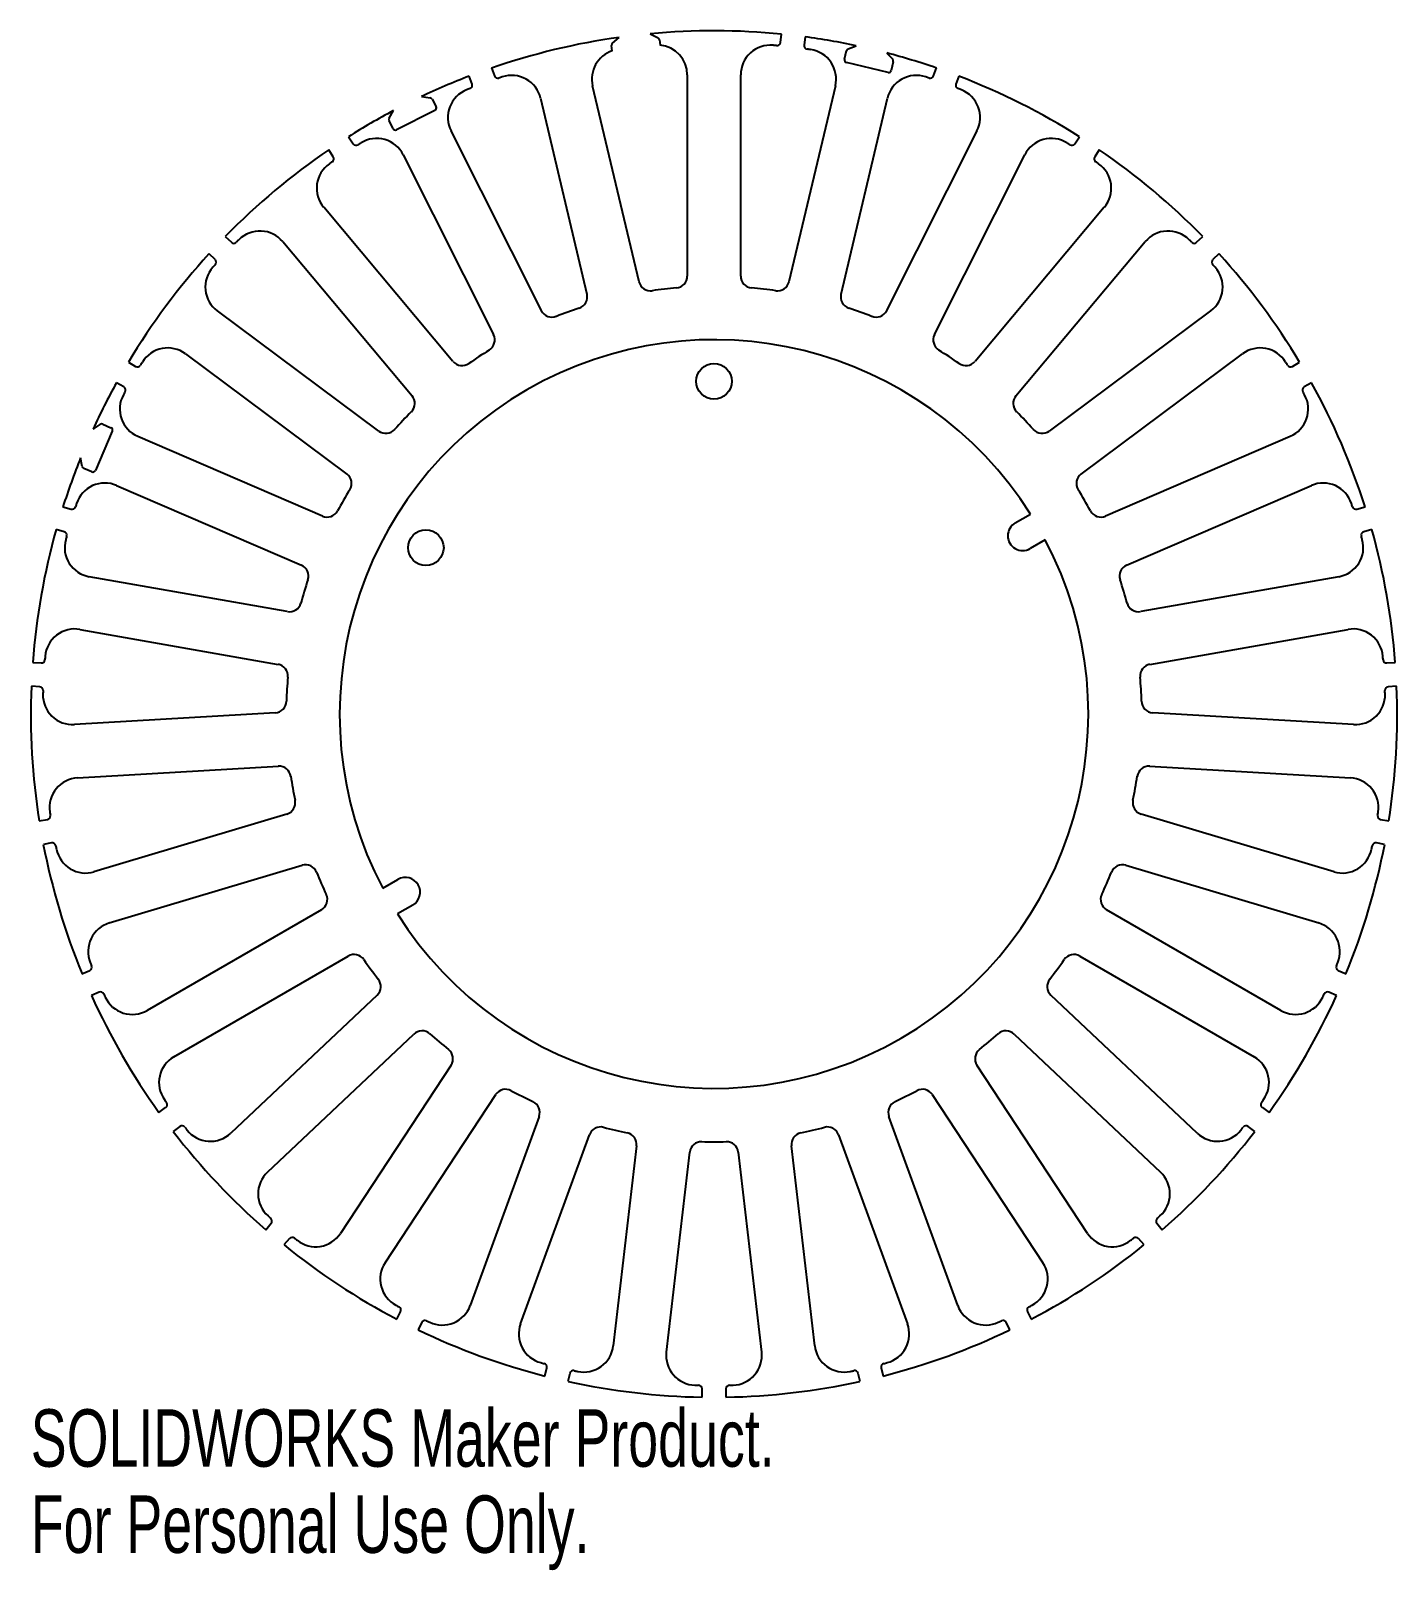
# Model space of a CAD drawing. Header units: millimetres. Extents: x -58 to 58, y -72 to 58.
import ezdxf

# ---------------------------------------------------------------- set-up
doc = ezdxf.new("R2010")
doc.units = ezdxf.units.MM
doc.styles.add('SLDTEXTSTYLE0', font='TXT', dxfattribs={"width": 0.7})

msp = doc.modelspace()

# ---------------------------------------------------------------- linework, layer by layer
at = {"color": 7, "linetype": 'Continuous'}
for p, q in [((-5.36, 57.25), (-4.71, 56.92)), ((5.6, 56.52), (5.68, 57.22)), ((-8.56, 55.81), (-8.62, 56.27)), ((-8.54, 56.47), (-7.98, 56.94)), ((-4.59, 56.74), (-4.54, 56.28)), ((7.67, 56.99), (7.59, 56.29)), ((10.98, 55.1), (11.15, 55.83)), ((11.29, 55.99), (11.97, 56.24)), ((14.65, 54), (11.15, 54.83)), ((14.54, 55.63), (15.04, 55.1)), ((15.09, 54.89), (14.92, 54.17)), ((-20.36, 53.02), (-20.6, 53.68)), ((-18.72, 54.37), (-18.48, 53.7)), ((-2.25, 53.79), (-2.25, 36.86)), ((2.25, 36.86), (2.25, 53.79)), ((18.48, 53.7), (18.72, 54.37)), ((20.6, 53.68), (20.36, 53.02)), ((-24.62, 51.96), (-23.9, 51.87)), ((-14.59, 51.82), (-10.69, 35.34)), ((-6.31, 36.38), (-10.22, 52.86)), ((10.22, 52.86), (6.31, 36.38)), ((10.69, 35.34), (14.59, 51.82)), ((-27.34, 50.14), (-26.98, 50.78)), ((-23.49, 50.78), (-26.71, 49.17)), ((-23.72, 51.75), (-23.39, 51.09)), ((-27.01, 49.27), (-27.34, 49.93)), ((-30.76, 48.58), (-30.37, 47.99)), ((-14.53, 33.95), (-22.13, 49.08)), ((22.13, 49.08), (14.53, 33.95)), ((30.37, 47.99), (30.76, 48.58)), ((-32.04, 46.89), (-32.43, 47.48)), ((-26.15, 47.06), (-18.55, 31.93)), ((18.55, 31.93), (26.15, 47.06)), ((32.43, 47.48), (32.04, 46.89)), ((-21.97, 29.68), (-32.85, 42.65)), ((32.85, 42.65), (21.97, 29.68)), ((-41.13, 40.18), (-40.62, 39.7)), ((40.62, 39.7), (41.13, 40.18)), ((-36.3, 39.76), (-25.41, 26.79)), ((25.41, 26.79), (36.3, 39.76)), ((-41.99, 38.24), (-42.5, 38.73)), ((42.5, 38.73), (41.99, 38.24)), ((-28.22, 23.81), (-41.8, 33.93)), ((41.8, 33.93), (28.22, 23.81)), ((-44.49, 30.32), (-30.91, 20.2)), ((30.91, 20.2), (44.49, 30.32)), ((-49.29, 29.61), (-48.68, 29.26)), ((48.68, 29.26), (49.29, 29.61)), ((-49.68, 27.53), (-50.29, 27.88)), ((50.29, 27.88), (49.68, 27.53)), ((-52.26, 23.98), (-51.65, 24.38)), ((-50.64, 23.8), (-52.06, 20.5)), ((-51.44, 24.39), (-50.76, 24.1)), ((-32.95, 16.66), (-48.5, 23.37)), ((48.5, 23.37), (32.95, 16.66)), ((-53.17, 20.84), (-53.31, 21.56)), ((-52.36, 20.38), (-53.04, 20.67)), ((-50.28, 19.24), (-34.73, 12.53)), ((34.73, 12.53), (50.28, 19.24)), ((-54.79, 17.45), (-54.11, 17.24)), ((54.11, 17.24), (54.79, 17.45)), ((25.36, 16.08), (26.63, 16.82)), ((-54.69, 15.33), (-55.36, 15.53)), ((27.88, 14.66), (26.61, 13.92)), ((55.36, 15.53), (54.69, 15.33)), ((-35.91, 8.62), (-52.58, 11.56)), ((52.58, 11.56), (35.91, 8.62)), ((-53.36, 7.12), (-36.69, 4.18)), ((36.69, 4.18), (53.36, 7.12)), ((-57.34, 4.34), (-56.63, 4.3)), ((56.63, 4.3), (57.34, 4.34)), ((-56.75, 2.3), (-57.45, 2.34)), ((57.45, 2.34), (56.75, 2.3)), ((-36.93, 0.1), (-53.83, -0.88)), ((53.83, -0.88), (36.93, 0.1)), ((-53.57, -5.37), (-36.66, -4.39)), ((36.66, -4.39), (53.57, -5.37)), ((-56.79, -9), (-56.1, -8.88)), ((-35.95, -8.42), (-52.18, -13.27)), ((52.18, -13.27), (35.95, -8.42)), ((56.1, -8.88), (56.79, -9)), ((-55.75, -10.85), (-56.44, -10.97)), ((56.44, -10.97), (55.75, -10.85)), ((-50.89, -17.58), (-34.66, -12.73)), ((34.66, -12.73), (50.89, -17.58)), ((-27.88, -14.66), (-26.61, -13.92)), ((-33.04, -16.48), (-47.71, -24.95)), ((-25.36, -16.08), (-26.63, -16.82)), ((47.71, -24.95), (33.04, -16.48)), ((-45.46, -28.84), (-30.79, -20.38)), ((30.79, -20.38), (45.46, -28.84)), ((-53.19, -21.85), (-52.54, -21.57)), ((52.54, -21.57), (53.19, -21.85)), ((-51.74, -23.41), (-52.39, -23.69)), ((-28.35, -23.66), (-40.67, -35.28)), ((40.67, -35.28), (28.35, -23.66)), ((52.39, -23.69), (51.74, -23.41)), ((-37.58, -38.55), (-25.26, -26.93)), ((25.26, -26.93), (37.58, -38.55)), ((-22.13, -29.56), (-31.44, -43.71)), ((31.44, -43.71), (22.13, -29.56)), ((-27.68, -46.18), (-18.37, -32.03)), ((18.37, -32.03), (27.68, -46.18)), ((-46.71, -33.53), (-46.15, -33.11)), ((46.15, -33.11), (46.71, -33.53)), ((-44.95, -34.71), (-45.52, -35.13)), ((-14.72, -33.86), (-20.51, -49.78)), ((20.51, -49.78), (14.72, -33.86)), ((45.52, -35.13), (44.95, -34.71)), ((-16.28, -51.32), (-10.49, -35.4)), ((10.49, -35.4), (16.28, -51.32)), ((-6.51, -36.35), (-8.48, -53.17)), ((-4.01, -53.69), (-2.04, -36.87)), ((2.04, -36.87), (4.01, -53.69)), ((8.48, -53.17), (6.51, -36.35)), ((-37.72, -43.4), (-37.27, -42.86)), ((37.27, -42.86), (37.72, -43.4)), ((-35.73, -44.14), (-36.19, -44.68)), ((36.19, -44.68), (35.73, -44.14)), ((-26.7, -50.93), (-26.38, -50.3)), ((26.38, -50.3), (26.7, -50.93)), ((-24.59, -51.19), (-24.91, -51.82)), ((24.91, -51.82), (24.59, -51.19)), ((-14.23, -55.71), (-14.07, -55.02)), ((-12.12, -55.49), (-12.29, -56.17)), ((12.29, -56.17), (12.12, -55.49)), ((14.07, -55.02), (14.23, -55.71)), ((-1, -57.49), (-1, -56.79)), ((1, -56.79), (1, -57.49))]:
    msp.add_line(p, q, dxfattribs=at)
for centre in [(0, 28), (-24.25, 14)]:
    msp.add_circle(centre, 1.5, dxfattribs=at)
for centre, radius, start, end in [((0, 0), 57.5, 84.3298, 95.3535), ((0, 0), 57.5, 97.9798, 109.0035), ((-7.78, 53.44), 2.5, 108.1607, 193.3333), ((-8.39, 56.3), 0.225, 130.3567, 186.6667), ((-4.82, 56.72), 0.225, 6.6667, 62.9766), ((-4.75, 53.79), 2.5, 0, 85.1726), ((4.75, 53.79), 2.5, 84.9536, 180), ((0, 0), 56.5, 84.6448, 84.9536), ((5.3, 56.55), 0.3, 264.6448, 353.3333), ((7.88, 56.25), 0.3, 173.3333, 262.0219), ((0, 0), 57.5, 77.9798, 82.3368), ((0, 0), 56.5, 81.7131, 82.0219), ((7.78, 53.44), 2.5, 346.6667, 81.7131), ((11.37, 55.77), 0.225, 110.3567, 166.6667), ((11.2, 55.05), 0.225, 166.6667, 256.6667), ((0, 0), 57.5, 70.9965, 75.3535), ((14.87, 54.94), 0.225, 346.6667, 42.9766), ((0, 0), 57.5, 110.9965, 115.3535), ((-18.2, 53.81), 0.3, 200, 288.6885), ((0, 0), 56.5, 108.3798, 108.6885), ((-17.03, 51.25), 2.5, 13.3333, 108.3798), ((17.03, 51.25), 2.5, 71.6202, 166.6667), ((14.7, 54.22), 0.225, 256.6667, 346.6667), ((0, 0), 56.5, 71.3115, 71.6202), ((18.2, 53.81), 0.3, 251.3115, 340), ((0, 0), 57.5, 57.6632, 69.0035), ((-23.92, 51.65), 0.225, 26.6667, 82.9766), ((-19.9, 50.2), 2.5, 111.6202, 206.6667), ((0, 0), 56.5, 111.3115, 111.6202), ((-20.64, 52.92), 0.3, 291.3115, 20), ((20.64, 52.92), 0.3, 160, 248.6885), ((0, 0), 56.5, 68.3798, 68.6885), ((19.9, 50.2), 2.5, 333.3333, 68.3798), ((0, 0), 57.5, 117.9798, 122.3368), ((-23.59, 50.99), 0.225, 296.6667, 26.6667), ((-27.14, 50.03), 0.225, 150.3567, 206.6667), ((-26.81, 49.37), 0.225, 206.6667, 296.6667), ((-30.12, 48.16), 0.3, 213.3333, 302.0219), ((0, 0), 56.5, 121.7131, 122.0219), ((-28.39, 45.94), 2.5, 26.6667, 121.7131), ((28.39, 45.94), 2.5, 58.2869, 153.3333), ((0, 0), 56.5, 57.9781, 58.2869), ((30.12, 48.16), 0.3, 237.9781, 326.6667), ((0, 0), 57.5, 124.3298, 135.6702), ((-32.29, 46.73), 0.3, 304.6448, 33.3333), ((32.29, 46.73), 0.3, 146.6667, 235.3552), ((0, 0), 57.5, 44.3298, 55.6702), ((-30.94, 44.26), 2.5, 124.9536, 220), ((0, 0), 56.5, 124.6448, 124.9536), ((0, 0), 56.5, 55.0464, 55.3552), ((30.94, 44.26), 2.5, 320, 55.0464), ((-38.21, 38.15), 2.5, 40, 135.0464), ((38.21, 38.15), 2.5, 44.9536, 140), ((-40.41, 39.91), 0.3, 226.6667, 315.3552), ((0, 0), 56.5, 135.0464, 135.3552), ((0, 0), 56.5, 44.6448, 44.9536), ((40.41, 39.91), 0.3, 224.6448, 313.3333), ((0, 0), 57.5, 137.6632, 149.0035), ((-40.31, 35.93), 2.5, 138.2869, 233.3333), ((0, 0), 56.5, 137.9781, 138.2869), ((-42.2, 38.02), 0.3, 317.9781, 46.6667), ((40.31, 35.93), 2.5, 306.6667, 41.7131), ((42.2, 38.02), 0.3, 133.3333, 222.0219), ((0, 0), 56.5, 41.7131, 42.0219), ((0, 0), 57.5, 30.9965, 42.3368), ((-5.34, 36.61), 1, 193.3333, 278.2941), ((-3.25, 36.86), 1, 275.0392, 0), ((3.25, 36.86), 1, 180, 264.9608), ((5.34, 36.61), 1, 261.7059, 346.6667), ((-11.66, 35.11), 1, 288.3726, 13.3333), ((0, 0), 36, 95.0392, 98.2941), ((0, 0), 36, 81.7059, 84.9608), ((11.66, 35.11), 1, 166.6667, 251.6274), ((-13.64, 34.4), 1, 206.6667, 291.6274), ((0, 0), 36, 108.3726, 111.6274), ((0, 0), 36, 68.3726, 71.6274), ((13.64, 34.4), 1, 248.3726, 333.3333), ((0, 0), 31.5, 32.2742, 207.7258), ((-19.45, 31.48), 1, 301.7059, 26.6667), ((19.45, 31.48), 1, 153.3333, 238.2941), ((-45.98, 28.31), 2.5, 53.3333, 148.3798), ((0, 0), 36, 121.7059, 124.9608), ((0, 0), 36, 55.0392, 58.2941), ((45.98, 28.31), 2.5, 31.6202, 126.6667), ((-48.53, 29.52), 0.3, 240, 328.6885), ((0, 0), 56.5, 148.3798, 148.6885), ((-21.2, 30.32), 1, 220, 304.9608), ((21.2, 30.32), 1, 235.0392, 320), ((0, 0), 56.5, 31.3115, 31.6202), ((48.53, 29.52), 0.3, 211.3115, 300), ((0, 0), 57.5, 150.9965, 155.3535), ((-49.83, 27.27), 0.3, 331.3115, 60), ((49.83, 27.27), 0.3, 120, 208.6885), ((0, 0), 57.5, 17.6632, 29.0035), ((-47.51, 25.67), 2.5, 151.6202, 246.6667), ((0, 0), 56.5, 151.3115, 151.6202), ((-26.18, 26.15), 1, 315.0392, 40), ((26.18, 26.15), 1, 140, 224.9608), ((47.51, 25.67), 2.5, 293.3333, 28.3798), ((0, 0), 56.5, 28.3798, 28.6885), ((0, 0), 36, 135.0392, 138.2941), ((0, 0), 36, 41.7059, 44.9608), ((-51.53, 24.19), 0.225, 66.6667, 122.9766), ((-50.84, 23.89), 0.225, 336.6667, 66.6667), ((-27.62, 24.62), 1, 233.3333, 318.2941), ((27.62, 24.62), 1, 221.7059, 306.6667), ((0, 0), 57.5, 157.9798, 162.3368), ((-52.95, 20.88), 0.225, 190.3567, 246.6667), ((-51.27, 16.94), 2.5, 66.6667, 161.7131), ((-52.27, 20.59), 0.225, 246.6667, 336.6667), ((-31.5, 19.4), 1, 328.3726, 53.3333), ((31.5, 19.4), 1, 126.6667, 211.6274), ((51.27, 16.94), 2.5, 18.2869, 113.3333), ((0, 0), 36, 148.3726, 151.6274), ((0, 0), 36, 28.3726, 31.6274), ((-54.03, 17.53), 0.3, 253.3333, 342.0219), ((0, 0), 56.5, 161.7131, 162.0219), ((-32.56, 17.58), 1, 246.6667, 331.6274), ((32.56, 17.58), 1, 208.3726, 293.3333), ((0, 0), 56.5, 17.9781, 18.2869), ((54.03, 17.53), 0.3, 197.9781, 286.6667), ((25.98, 15), 1.25, 120, 300), ((0, 0), 57.5, 164.3298, 175.6702), ((-54.77, 15.04), 0.3, 344.6448, 73.3333), ((-52.15, 14.02), 2.5, 164.9536, 260), ((0, 0), 56.5, 164.6448, 164.9536), ((0, 0), 31.5, 212.2742, 27.7258), ((52.15, 14.02), 2.5, 280, 15.0464), ((54.77, 15.04), 0.3, 106.6667, 195.3552), ((0, 0), 56.5, 15.0464, 15.3552), ((0, 0), 57.5, 4.3298, 15.6702), ((-35.13, 11.61), 1, 341.7059, 66.6667), ((35.13, 11.61), 1, 113.3333, 198.2941), ((0, 0), 36, 161.7059, 164.9608), ((0, 0), 36, 15.0392, 18.2941), ((-35.73, 9.6), 1, 260, 344.9608), ((35.73, 9.6), 1, 195.0392, 280), ((-53.8, 4.66), 2.5, 80, 175.0464), ((53.8, 4.66), 2.5, 4.9536, 100), ((-56.61, 4.6), 0.3, 266.6667, 355.3552), ((0, 0), 56.5, 175.0464, 175.3552), ((-36.86, 3.2), 1, 355.0392, 80), ((36.86, 3.2), 1, 100, 184.9608), ((0, 0), 56.5, 4.6448, 4.9536), ((56.61, 4.6), 0.3, 184.6448, 273.3333), ((0, 0), 36, 175.0392, 178.2941), ((0, 0), 36, 1.7059, 4.9608), ((0, 0), 57.5, 177.6632, 189.0035), ((-56.76, 2), 0.3, 357.9781, 86.6667), ((-53.98, 1.61), 2.5, 178.2869, 273.3333), ((0, 0), 56.5, 177.9781, 178.2869), ((53.98, 1.61), 2.5, 266.6667, 1.7131), ((56.76, 2), 0.3, 93.3333, 182.0219), ((0, 0), 56.5, 1.7131, 2.0219), ((0, 0), 57.5, 350.9965, 2.3368), ((-36.98, 1.1), 1, 273.3333, 358.2941), ((36.98, 1.1), 1, 181.7059, 266.6667), ((-36.61, -5.39), 1, 8.3726, 93.3333), ((36.61, -5.39), 1, 86.6667, 171.6274), ((-53.42, -7.87), 2.5, 93.3333, 188.3798), ((0, 0), 36, 188.3726, 191.6274), ((0, 0), 36, 348.3726, 351.6274), ((53.42, -7.87), 2.5, 351.6202, 86.6667), ((-36.24, -7.46), 1, 286.6667, 11.6274), ((36.24, -7.46), 1, 168.3726, 253.3333), ((-56.15, -8.58), 0.3, 280, 8.6885), ((0, 0), 56.5, 188.3798, 188.6885), ((0, 0), 56.5, 351.3115, 351.6202), ((56.15, -8.58), 0.3, 171.3115, 260), ((0, 0), 57.5, 190.9965, 202.3368), ((-55.7, -11.14), 0.3, 11.3115, 100), ((0, 0), 56.5, 191.3115, 191.6202), ((-52.89, -10.88), 2.5, 191.6202, 286.6667), ((52.89, -10.88), 2.5, 253.3333, 348.3798), ((0, 0), 57.5, 337.6632, 349.0035), ((0, 0), 56.5, 348.3798, 348.6885), ((55.7, -11.14), 0.3, 80, 168.6885), ((-34.38, -13.68), 1, 21.7059, 106.6667), ((34.38, -13.68), 1, 73.3333, 158.2941), ((0, 0), 36, 201.7059, 204.9608), ((-25.98, -15), 1.25, 300, 120), ((0, 0), 36, 335.0392, 338.2941), ((-33.54, -15.61), 1, 300, 24.9608), ((33.54, -15.61), 1, 155.0392, 240), ((-50.17, -19.98), 2.5, 106.6667, 201.7131), ((50.17, -19.98), 2.5, 338.2869, 73.3333), ((-30.29, -21.24), 1, 35.0392, 120), ((0, 0), 36, 215.0392, 218.2941), ((0, 0), 36, 321.7059, 324.9608), ((30.29, -21.24), 1, 60, 144.9608), ((-52.66, -21.3), 0.3, 293.3333, 22.0219), ((0, 0), 56.5, 201.7131, 202.0219), ((52.66, -21.3), 0.3, 157.9781, 246.6667), ((0, 0), 56.5, 337.9781, 338.2869), ((-29.04, -22.93), 1, 313.3333, 38.2941), ((29.04, -22.93), 1, 141.7059, 226.6667), ((0, 0), 57.5, 204.3298, 215.6702), ((-51.63, -23.69), 0.3, 24.6448, 113.3333), ((0, 0), 56.5, 204.6448, 204.9536), ((-48.96, -22.78), 2.5, 204.9536, 300), ((0, 0), 57.5, 324.3298, 335.6702), ((48.96, -22.78), 2.5, 240, 335.0464), ((0, 0), 56.5, 335.0464, 335.3552), ((51.63, -23.69), 0.3, 66.6667, 155.3552), ((-24.58, -27.66), 1, 48.3726, 133.3333), ((0, 0), 36, 228.3726, 231.6274), ((0, 0), 36, 308.3726, 311.6274), ((24.58, -27.66), 1, 46.6667, 131.6274), ((-22.97, -29.01), 1, 326.6667, 51.6274), ((22.97, -29.01), 1, 128.3726, 213.3333), ((-44.21, -31.01), 2.5, 120, 215.0464), ((44.21, -31.01), 2.5, 324.9536, 60), ((-17.54, -32.58), 1, 61.7059, 146.6667), ((0, 0), 36, 241.7059, 244.9608), ((0, 0), 36, 295.0392, 298.2941), ((17.54, -32.58), 1, 33.3333, 118.2941), ((0, 0), 56.5, 215.0464, 215.3552), ((-46.32, -32.87), 0.3, 306.6667, 35.3552), ((-15.66, -33.52), 1, 340, 64.9608), ((15.66, -33.52), 1, 115.0392, 200), ((46.32, -32.87), 0.3, 144.6448, 233.3333), ((0, 0), 56.5, 324.6448, 324.9536), ((-44.77, -34.95), 0.3, 37.9781, 126.6667), ((0, 0), 56.5, 217.9781, 218.2869), ((-9.55, -35.75), 1, 75.0392, 160), ((0, 0), 36, 255.0392, 258.2941), ((0, 0), 36, 281.7059, 284.9608), ((9.55, -35.75), 1, 20, 104.9608), ((0, 0), 56.5, 321.7131, 322.0219), ((44.77, -34.95), 0.3, 53.3333, 142.0219), ((0, 0), 57.5, 217.6632, 229.0035), ((-42.39, -33.46), 2.5, 218.2869, 313.3333), ((-7.51, -36.23), 1, 353.3333, 78.2941), ((-1.05, -36.99), 1, 88.3726, 173.3333), ((0, 0), 36, 268.3726, 271.6274), ((1.05, -36.99), 1, 6.6667, 91.6274), ((7.51, -36.23), 1, 101.7059, 186.6667), ((0, 0), 57.5, 310.9965, 322.3368), ((42.39, -33.46), 2.5, 226.6667, 321.7131), ((-35.87, -40.37), 2.5, 133.3333, 228.3798), ((35.87, -40.37), 2.5, 311.6202, 46.6667), ((0, 0), 56.5, 228.3798, 228.6885), ((-37.5, -42.66), 0.3, 320, 48.6885), ((37.5, -42.66), 0.3, 131.3115, 220), ((0, 0), 56.5, 311.3115, 311.6202), ((-35.5, -44.34), 0.3, 51.3115, 140), ((-33.53, -42.33), 2.5, 231.6202, 326.6667), ((33.53, -42.33), 2.5, 213.3333, 308.3798), ((35.5, -44.34), 0.3, 40, 128.6885), ((0, 0), 57.5, 230.9965, 242.3368), ((0, 0), 56.5, 231.3115, 231.6202), ((0, 0), 57.5, 297.6632, 309.0035), ((0, 0), 56.5, 308.3798, 308.6885), ((-25.59, -47.55), 2.5, 146.6667, 241.7131), ((25.59, -47.55), 2.5, 298.2869, 33.3333), ((0, 0), 56.5, 241.7131, 242.0219), ((-26.65, -50.16), 0.3, 333.3333, 62.0219), ((-22.86, -48.92), 2.5, 244.9536, 340), ((22.86, -48.92), 2.5, 200, 295.0464), ((26.65, -50.16), 0.3, 117.9781, 206.6667), ((0, 0), 56.5, 297.9781, 298.2869), ((-24.32, -51.33), 0.3, 64.6448, 153.3333), ((0, 0), 56.5, 244.6448, 244.9536), ((-13.93, -52.17), 2.5, 160, 255.0464), ((13.93, -52.17), 2.5, 284.9536, 20), ((0, 0), 56.5, 295.0464, 295.3552), ((24.32, -51.33), 0.3, 26.6667, 115.3552), ((0, 0), 57.5, 244.3298, 255.6702), ((0, 0), 57.5, 284.3298, 295.6702), ((-10.96, -52.88), 2.5, 258.2869, 353.3333), ((-1.53, -53.98), 2.5, 173.3333, 268.3798), ((1.53, -53.98), 2.5, 271.6202, 6.6667), ((10.96, -52.88), 2.5, 186.6667, 281.7131), ((0, 0), 56.5, 255.0464, 255.3552), ((-14.36, -54.95), 0.3, 346.6667, 75.3552), ((-11.83, -55.55), 0.3, 77.9781, 166.6667), ((0, 0), 56.5, 257.9781, 258.2869), ((0, 0), 56.5, 281.7131, 282.0219), ((11.83, -55.55), 0.3, 13.3333, 102.0219), ((14.36, -54.95), 0.3, 104.6448, 193.3333), ((0, 0), 56.5, 284.6448, 284.9536), ((0, 0), 57.5, 257.6632, 269.0035), ((0, 0), 56.5, 268.3798, 268.6885), ((-1.3, -56.79), 0.3, 0, 88.6885), ((0, 0), 57.5, 270.9965, 282.3368), ((1.3, -56.79), 0.3, 91.3115, 180), ((0, 0), 56.5, 271.3115, 271.6202)]:
    msp.add_arc(centre, radius, start, end, dxfattribs=at)

# ---------------------------------------------------------------- texts
at = {"color": 7, "linetype": 'Continuous', "char_height": 4.8336, "attachment_point": 1, "style": 'SLDTEXTSTYLE0'}
for s, insert in [('SOLIDWORKS Maker Product.', (-57.5, -58.51)), ('For Personal Use Only.', (-57.5, -65.76))]:
    msp.add_mtext(s, dxfattribs=dict(at, insert=insert))

doc.saveas('drawing.dxf')
